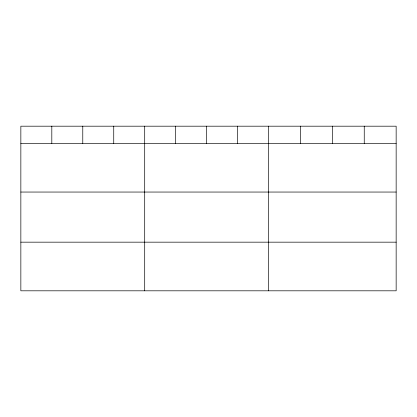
<?xml version="1.0" encoding="UTF-8"?>
<svg xmlns="http://www.w3.org/2000/svg" width="417" height="417" viewBox="0 0 417 417"><rect width="100%" height="100%" fill="white"/><g stroke="black" fill="none" stroke-linecap="round" stroke-linejoin="round"><path stroke-width="0.63" d="M396.15 143.406L396.15 290.811L20.85 290.811L20.85 126.189L396.15 126.189L396.15 143.406L20.85 143.406M20.85 192.049L396.15 192.049M20.85 242.168L396.15 242.168M364.249 126.189L364.249 143.406M332.349 126.189L332.349 143.406M300.448 126.189L300.448 143.406M268.548 126.189L268.548 290.811M237.586 126.189L237.586 143.406M206.623 126.189L206.623 143.406M175.661 126.189L175.661 143.406M144.699 126.189L144.699 290.811M113.737 126.189L113.737 143.406M82.775 126.189L82.775 143.406M51.812 126.189L51.812 143.406"/></g></svg>
